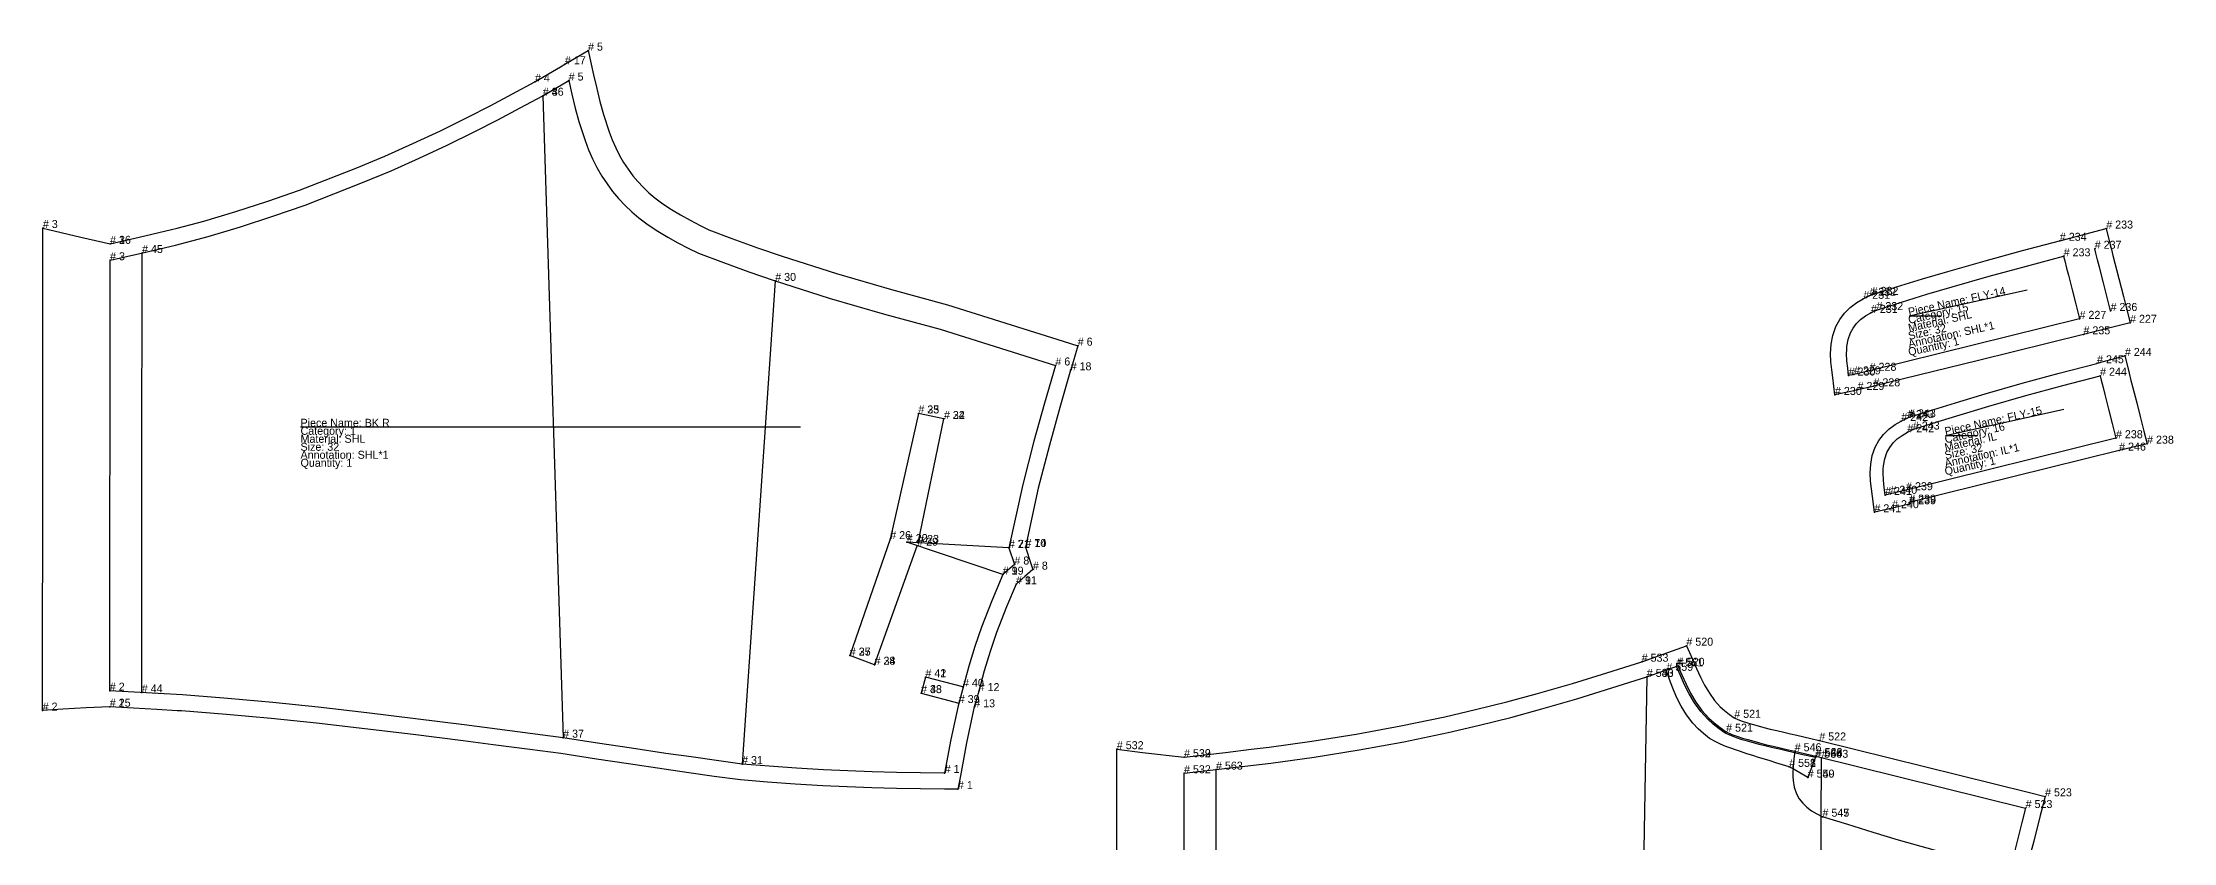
# Model space of a CAD drawing. Extents: x 0 to 3755, y -1490 to 1839.
# Drawn here: x 1271 to 2602, y -37 to 463 of the extents above; entities that cross this region are included whole.
import ezdxf

# ---------------------------------------------------------------- set-up
doc = ezdxf.new("R2010")
doc.units = 0

# ---------------------------------------------------------------- blocks, each defined once
blk = doc.blocks.new('BK R-32')
at = {"layer": '1'}
blk.add_lwpolyline([(1842.755, -3.875), (1834.3875, -3.8075), (1804.315, -3.565), (1789.07, -3.0925), (1773.46, -2.5275), (1758.4425, -1.8275), (1741.1375, -0.765), (1723.8075, 0.505), (1706.8325, 1.8425), (1690.45, 4.0975), (1674.6875, 6.2975), (1659.08, 8.53), (1636.905, 11.83), (1616.82, 14.9125), (1594.645, 18.365), (1575.3025, 20.895), (1552.32, 23.8775), (1533.5275, 26.29), (1502.3575, 30.2025), (1472.155, 33.8475), (1441.9875, 37.28), (1413.595, 40.225), (1385.545, 42.81), (1357.5125, 44.975), (1354.7125, 45.1525), (1342.145, 45.9675), (1327.575, 46.8125), (1312.7175, 47.63), (1297.86, 46.8225), (1283.29, 45.9925), (1270.7225, 45.1875), (1270.7225, 57.665), (1270.795, 192.165), (1270.87, 326.665), (1270.8875, 346.795), (1274.4225, 345.875), (1294.595, 341.055), (1312.8725, 336.895), (1331.155, 341.045), (1351.3325, 345.85), (1354.8675, 346.77), (1371.49, 351.1075), (1391.55, 357.05), (1411.4425, 363.545), (1431.28, 370.525), (1467.0075, 384.42), (1484.5325, 391.775), (1502.04, 399.52), (1519.3075, 407.5725), (1536.3925, 415.975), (1550.5075, 423.25), (1564.4775, 430.665), (1578.43, 438.1725), (1594.4475, 447.5775), (1597.1625, 449.1675), (1611.6225, 457.66), (1615.1, 442.5375), (1617.045, 434.08), (1619.065, 425.7575), (1621.2025, 417.835), (1624.78, 406.8975), (1626.745, 401.8075), (1628.905, 396.855), (1631.2775, 392.0725), (1633.7, 387.7875), (1639.59, 379.4975), (1642.6675, 375.8475), (1646.0825, 372.2225), (1649.665, 368.8125), (1653.4025, 365.6175), (1658.41, 361.8975), (1663.7775, 358.36), (1669.4125, 355), (1675.405, 351.6925), (1681.7225, 348.385), (1687.0375, 345.6725), (1701.4725, 340.3275), (1717.525, 334.4975), (1733.01, 329.0975), (1766.8425, 318.3225), (1801.27, 308.4), (1836.1925, 298.855), (1908.4675, 276.135), (1917.6425, 273.25), (1913.2775, 258.105), (1913.21, 257.8725), (1906.4825, 234.53), (1899.965, 211.04), (1893.015, 184.2725), (1885.0025, 147.43), (1885.0025, 147.4275), (1885.0275, 147.3475), (1885.86, 144.8175), (1887.5725, 139.6175), (1889.6525, 133.305), (1884.63, 128.945), (1880.9875, 125.7825), (1879.1225, 124.16), (1879.12, 124.1525), (1873.2325, 110.0175), (1866.96, 93.94), (1862.965, 82.13), (1859.2225, 70.055), (1855.74, 57.3625), (1852.9675, 47.26), (1852.5575, 45.77), (1848.195, 25.12), (1844.295, 4.3475), (1842.755, -3.875)], close=True, dxfattribs=at)
at = {"layer": '14'}
blk.add_lwpolyline([(1834.4675, 6.19), (1804.4825, 6.435), (1789.2525, 6.9075), (1774.04, 7.4575), (1758.84, 8.165), (1741.84, 9.21), (1724.87, 10.4525), (1707.9025, 11.79), (1691.975, 13.9825), (1676.0675, 16.2025), (1660.1675, 18.4775), (1638.7975, 21.6575), (1617.4375, 24.935), (1596.0325, 28.2675), (1575.4425, 30.96), (1554.8575, 33.6325), (1534.27, 36.275), (1503.745, 40.1075), (1473.3725, 43.7725), (1442.8775, 47.2425), (1414.675, 50.1675), (1386.385, 52.775), (1358.1275, 54.9575), (1342.99, 55.935), (1327.8825, 56.81), (1312.72, 57.6425), (1312.8675, 326.6425), (1333.365, 331.295), (1353.8025, 336.1625), (1374.125, 341.4625), (1394.495, 347.4975), (1414.7025, 354.095), (1434.7625, 361.1525), (1470.7225, 375.1375), (1488.5075, 382.6025), (1506.1425, 390.405), (1523.6175, 398.5525), (1540.915, 407.06), (1555.135, 414.39), (1569.2675, 421.89), (1583.3575, 429.4725), (1599.5075, 438.9525), (1601.4825, 430.36), (1603.565, 421.7875), (1605.865, 413.26), (1609.7075, 401.51), (1611.935, 395.745), (1614.4025, 390.0875), (1617.14, 384.5675), (1620.1725, 379.2025), (1626.9375, 369.68), (1630.7125, 365.205), (1634.7275, 360.9425), (1638.9625, 356.91), (1643.405, 353.1125), (1649.2225, 348.79), (1655.275, 344.8025), (1661.5025, 341.09), (1667.805, 337.61), (1674.1875, 334.2675), (1680.605, 330.995), (1696.33, 325.17), (1712.0875, 319.4475), (1727.915, 313.9275), (1762.26, 302.99), (1796.92, 293), (1831.735, 283.485), (1903.67, 260.8725), (1896.86, 237.255), (1890.275, 213.5175), (1883.2825, 186.5875), (1874.65, 146.8925), (1878.0725, 136.4925), (1870.7875, 130.165), (1863.9875, 113.8375), (1857.5575, 97.3575), (1853.4325, 85.16), (1849.63, 72.895), (1842.825, 48.1), (1838.4, 27.1525), (1834.4675, 6.19)], close=True, dxfattribs=at)
at = {"layer": '2'}
for p in [(1611.6225, 457.66), (1578.43, 438.1725), (1583.3575, 429.4725), (1583.3575, 429.4725), (1599.5075, 438.9525), (1270.8875, 346.795), (1312.8725, 336.895), (1312.8675, 326.6425), (1332.87, 331.18), (1728.5775, 313.72), (1917.6425, 273.25), (1903.67, 260.8725), (1818.0425, 230.9075), (1818.0425, 230.9075), (1834.045, 227.4375), (1834.045, 227.4375), (1800.475, 152.365), (1810.835, 150.51), (1810.835, 150.51), (1817.37, 148.2675), (1817.8875, 149.9775), (1874.65, 146.8925), (1874.65, 146.8925), (1885.0025, 147.43), (1878.0725, 136.4925), (1889.6525, 133.305), (1870.7875, 130.165), (1870.7875, 130.165), (1879.1225, 124.16), (1775.2175, 79.5725), (1775.2175, 79.5725), (1790.6775, 73.87), (1790.6775, 73.87), (1312.72, 57.6425), (1332.7225, 56.5275), (1819.74, 56.1175), (1819.74, 56.1175), (1822.4625, 66.0675), (1822.4625, 66.0675), (1845.9425, 60.05), (1270.7225, 45.1875), (1312.7175, 47.63), (1843.3, 49.915), (1596.025, 28.27), (1707.88, 11.7925), (1834.4675, 6.19), (1842.755, -3.875)]:
    blk.add_point(p, dxfattribs=at)
at = {"layer": '4'}
for p in [(1597.1625, 449.1675, 5), (1312.8725, 336.895, 5), (1913.21, 257.8725, 5), (1885.0025, 147.4275, 4), (1885.0275, 147.3475, 5), (1879.12, 124.1525, 4), (1855.74, 57.3625, 5), (1312.7175, 47.63, 5), (1852.9675, 47.26, 5)]:
    blk.add_point(p, dxfattribs=at)
at = {"layer": '5'}
blk.add_line((1431.92, 222.57), (1451.92, 222.57), dxfattribs=at)
at = {"layer": '7'}
blk.add_line((1431.92, 222.57), (1744.32, 222.57), dxfattribs=at)
at = {"layer": '8'}
for p, q in [((1583.3575, 429.4725), (1596.025, 28.27)), ((1728.5775, 313.72), (1707.88, 11.7925)), ((1817.8875, 149.9775), (1834.045, 227.4375)), ((1834.045, 227.4375), (1818.0425, 230.9075)), ((1790.6775, 73.87), (1817.37, 148.2675)), ((1870.7875, 130.165), (1810.835, 150.51)), ((1874.65, 146.8925), (1810.835, 150.51)), ((1790.6775, 73.87), (1775.2175, 79.5725)), ((1822.4625, 66.0675), (1819.74, 56.1175)), ((1819.74, 56.1175), (1843.3, 49.915)), ((1845.9425, 60.05), (1822.4625, 66.0675))]:
    blk.add_line(p, q, dxfattribs=at)
for points in [[(1332.7225, 56.5275), (1332.72, 57.635), (1332.7925, 192.135), (1332.8675, 326.635), (1332.87, 331.18)], [(1818.0425, 230.9075), (1800.475, 152.365), (1775.2175, 79.5725)]]:
    blk.add_lwpolyline(points, dxfattribs=at)
at = {"layer": '1'}
for s, p in [('Piece Name: BK R', (1431.92, 222.57)), ('Category: 1', (1431.92, 217.57)), ('Material: SHL', (1431.92, 212.57)), ('Annotation: SHL*1', (1431.92, 202.57)), ('Size: 32', (1431.92, 207.57)), ('Quantity: 1', (1431.92, 197.57))]:
    blk.add_text(s, height=5, dxfattribs=at).set_placement(p)
at = {"layer": '2'}
for s, p in [('# 5', (1611.6225, 457.66)), ('# 4', (1578.43, 438.1725)), ('# 5', (1599.5075, 438.9525)), ('# 36', (1583.3575, 429.4725)), ('# 4', (1583.3575, 429.4725)), ('# 3', (1270.8875, 346.795)), ('# 3', (1312.8725, 336.895)), ('# 45', (1332.87, 331.18)), ('# 3', (1312.8675, 326.6425)), ('# 30', (1728.5775, 313.72)), ('# 6', (1917.6425, 273.25)), ('# 6', (1903.67, 260.8725)), ('# 25', (1818.0425, 230.9075)), ('# 33', (1818.0425, 230.9075)), ('# 24', (1834.045, 227.4375)), ('# 32', (1834.045, 227.4375)), ('# 26', (1800.475, 152.365)), ('# 20', (1810.835, 150.51)), ('# 22', (1810.835, 150.51)), ('# 29', (1817.37, 148.2675)), ('# 23', (1817.8875, 149.9775)), ('# 21', (1874.65, 146.8925)), ('# 7', (1874.65, 146.8925)), ('# 7', (1885.0025, 147.43)), ('# 9', (1870.7875, 130.165)), ('# 19', (1870.7875, 130.165)), ('# 8', (1878.0725, 136.4925)), ('# 8', (1889.6525, 133.305)), ('# 9', (1879.1225, 124.16)), ('# 27', (1775.2175, 79.5725)), ('# 35', (1775.2175, 79.5725)), ('# 28', (1790.6775, 73.87)), ('# 34', (1790.6775, 73.87)), ('# 42', (1822.4625, 66.0675)), ('# 41', (1822.4625, 66.0675)), ('# 2', (1312.72, 57.6425)), ('# 44', (1332.7225, 56.5275)), ('# 38', (1819.74, 56.1175)), ('# 43', (1819.74, 56.1175)), ('# 39', (1843.3, 49.915)), ('# 40', (1845.9425, 60.05)), ('# 2', (1270.7225, 45.1875)), ('# 2', (1312.7175, 47.63)), ('# 37', (1596.025, 28.27)), ('# 31', (1707.88, 11.7925)), ('# 1', (1834.4675, 6.19)), ('# 1', (1842.755, -3.875))]:
    blk.add_text(s, height=5, dxfattribs=at).set_placement(p)
at = {"layer": '4'}
for s, p in [('# 17', (1597.1625, 449.1675)), ('# 16', (1312.8725, 336.895)), ('# 18', (1913.21, 257.8725)), ('# 10', (1885.0025, 147.4275)), ('# 14', (1885.0275, 147.3475)), ('# 11', (1879.12, 124.1525)), ('# 12', (1855.74, 57.3625)), ('# 15', (1312.7175, 47.63)), ('# 13', (1852.9675, 47.26))]:
    blk.add_text(s, height=5, dxfattribs=at).set_placement(p)
blk = doc.blocks.new('FLY-32-14')
at = {"layer": '1'}
blk.add_lwpolyline([(2575.3475, 287.5425), (2546.225, 280.335), (2546.1625, 280.32), (2480.5675, 264.0875), (2414.975, 247.8525), (2414.8075, 247.8125), (2405.0475, 245.575), (2401.585, 244.815), (2390.905, 242.47), (2389.525, 253.3175), (2388.9225, 258.0625), (2388.4125, 263.165), (2388.205, 268.2975), (2388.27, 271.0775), (2388.5, 274.1), (2389.5025, 279.66), (2391.4975, 285.315), (2393.92, 289.71), (2396.885, 293.6525), (2400.4275, 297.1975), (2404.595, 300.24), (2408.6225, 302.55), (2412.3175, 304.415), (2413.8125, 305.0225), (2429.455, 309.95), (2445.555, 314.9425), (2461.4175, 319.7075), (2484.71, 326.335), (2508.015, 332.64), (2531.285, 338.7725), (2531.46, 338.815), (2560.4725, 346.4625), (2562.975, 336.215), (2563.67, 333.3675), (2564.605, 329.6675), (2565.8575, 324.77), (2568.3075, 315.1975), (2571.1675, 303.9775), (2572.835, 297.42), (2575.3475, 287.5425)], close=True, dxfattribs=at)
at = {"layer": '14'}
blk.add_lwpolyline([(2543.76, 290.025), (2412.5725, 257.5575), (2402.7825, 255.3125), (2399.4425, 254.58), (2398.85, 259.225), (2398.39, 263.8425), (2398.205, 268.385), (2398.26, 270.615), (2398.4275, 272.815), (2399.2, 277.1025), (2400.6475, 281.205), (2402.335, 284.265), (2404.46, 287.09), (2406.9525, 289.585), (2410.0425, 291.84), (2413.3725, 293.75), (2416.815, 295.485), (2432.5925, 300.4575), (2448.3925, 305.3575), (2464.235, 310.115), (2487.36, 316.695), (2510.5725, 322.975), (2533.83, 329.1025), (2534.525, 326.255), (2535.6525, 321.7925), (2536.795, 317.3325), (2539.1225, 308.2375), (2541.44, 299.145), (2543.76, 290.025)], close=True, dxfattribs=at)
at = {"layer": '2'}
for p in [(2560.4725, 346.4625), (2553.26, 333.845), (2533.83, 329.1025), (2408.6225, 302.55), (2412.3175, 304.415), (2413.3725, 293.75), (2413.8125, 305.0225), (2416.815, 295.485), (2563.1425, 294.955), (2543.76, 290.025), (2575.3475, 287.5425), (2399.4425, 254.58), (2402.7825, 255.3125), (2412.5725, 257.5575), (2390.905, 242.47), (2405.0475, 245.575), (2414.975, 247.8525)]:
    blk.add_point(p, dxfattribs=at)
at = {"layer": '4'}
for p in [(2531.46, 338.815, 5), (2546.225, 280.335, 5)]:
    blk.add_point(p, dxfattribs=at)
at = {"layer": '5'}
blk.add_line((2437.2975, 291.84), (2457.2975, 291.84), dxfattribs=at)
at = {"layer": '7'}
blk.add_line((2437.2975, 291.84), (2511.1125, 308.23), dxfattribs=at)
at = {"layer": '8'}
blk.add_lwpolyline([(2563.1425, 294.955), (2560.8, 304.17), (2558.6625, 312.5575), (2556.17, 322.295), (2554.9725, 326.9775), (2553.96, 330.98), (2553.26, 333.845)], dxfattribs=at)
at = {"layer": '1'}
for s, p in [('Piece Name: FLY-14', (2437.2975, 291.84)), ('Material: SHL', (2437.2975, 281.84)), ('Category: 15', (2437.2975, 286.84)), ('Size: 32', (2437.2975, 276.84)), ('Annotation: SHL*1', (2437.2975, 271.84)), ('Quantity: 1', (2437.2975, 266.84))]:
    blk.add_text(s, height=5, rotation=12.518945, dxfattribs=at).set_placement(p)
at = {"layer": '2'}
for s, p in [('# 233', (2560.4725, 346.4625)), ('# 233', (2533.83, 329.1025)), ('# 237', (2553.26, 333.845)), ('# 231', (2408.6225, 302.55)), ('# 232', (2412.3175, 304.415)), ('# 232', (2413.8125, 305.0225)), ('# 231', (2413.3725, 293.75)), ('# 232', (2416.815, 295.485)), ('# 227', (2543.76, 290.025)), ('# 236', (2563.1425, 294.955)), ('# 227', (2575.3475, 287.5425)), ('# 230', (2399.4425, 254.58)), ('# 229', (2402.7825, 255.3125)), ('# 228', (2412.5725, 257.5575)), ('# 230', (2390.905, 242.47)), ('# 229', (2405.0475, 245.575)), ('# 228', (2414.975, 247.8525))]:
    blk.add_text(s, height=5, dxfattribs=at).set_placement(p)
at = {"layer": '4'}
for s, p in [('# 234', (2531.46, 338.815)), ('# 235', (2546.225, 280.335))]:
    blk.add_text(s, height=5, dxfattribs=at).set_placement(p)
blk = doc.blocks.new('FLY-32-15')
at = {"layer": '1'}
blk.add_lwpolyline([(2585.975, 212.0075), (2568.5025, 207.68), (2568.455, 207.6675), (2502.865, 191.4225), (2437.275, 175.175), (2437.365, 174.1675), (2426.6025, 171.6975), (2424.2475, 171.155), (2415.54, 169.1475), (2414.295, 178.9125), (2413.685, 183.705), (2413.1925, 188.6575), (2412.9875, 193.705), (2413.0475, 196.4175), (2413.2625, 199.2), (2414.2225, 204.5275), (2416.1075, 209.8675), (2418.3875, 214.0025), (2421.185, 217.7175), (2424.515, 221.0575), (2428.4675, 223.94), (2432.365, 226.1775), (2435.9975, 228.01), (2437.1925, 228.495), (2452.8, 233.4125), (2468.955, 238.4225), (2484.7925, 243.1775), (2507.985, 249.7775), (2531.08, 256.025), (2554.575, 262.2175), (2554.715, 262.2525), (2572.12, 266.84), (2574.0975, 258.75), (2574.765, 256.02), (2575.9025, 251.51), (2576.27, 250.08), (2579.485, 237.515), (2581.6425, 229.045), (2583.9775, 219.865), (2585.975, 212.0075)], close=True, dxfattribs=at)
at = {"layer": '14'}
blk.add_lwpolyline([(2566.5325, 215.43), (2435.3525, 182.9375), (2425.56, 180.69), (2422.2275, 179.9225), (2421.63, 184.6075), (2421.17, 189.2225), (2420.985, 193.7675), (2421.0375, 195.995), (2421.2075, 198.1975), (2421.98, 202.4825), (2423.4275, 206.5825), (2425.115, 209.6425), (2427.2425, 212.47), (2429.7325, 214.965), (2432.8225, 217.22), (2436.1525, 219.13), (2439.595, 220.865), (2455.3725, 225.8375), (2471.1725, 230.7375), (2487.015, 235.495), (2510.14, 242.075), (2533.3525, 248.355), (2556.61, 254.4825), (2557.305, 251.635), (2558.4325, 247.1725), (2559.575, 242.7125), (2561.9025, 233.6175), (2564.22, 224.525), (2566.5325, 215.43)], close=True, dxfattribs=at)
at = {"layer": '2'}
for p in [(2572.12, 266.84), (2556.61, 254.4825), (2435.9975, 228.01), (2437.1925, 228.495), (2432.365, 226.1775), (2436.1525, 219.13), (2439.595, 220.865), (2566.5325, 215.43), (2585.975, 212.0075), (2422.2275, 179.9225), (2425.56, 180.69), (2435.3525, 182.9375), (2437.275, 175.175), (2437.365, 174.1675), (2415.54, 169.1475), (2426.6025, 171.6975)]:
    blk.add_point(p, dxfattribs=at)
at = {"layer": '4'}
for p in [(2554.715, 262.2525, 5), (2568.5025, 207.68, 5)]:
    blk.add_point(p, dxfattribs=at)
at = {"layer": '5'}
blk.add_line((2460.075, 217.2025), (2480.075, 217.2025), dxfattribs=at)
at = {"layer": '7'}
blk.add_line((2460.075, 217.2025), (2533.89, 233.5925), dxfattribs=at)
at = {"layer": '1'}
for s, p in [('Piece Name: FLY-15', (2460.075, 217.2025)), ('Material: IL', (2460.075, 207.2025)), ('Category: 16', (2460.075, 212.2025)), ('Quantity: 1', (2460.075, 192.2025)), ('Size: 32', (2460.075, 202.2025)), ('Annotation: IL*1', (2460.075, 197.2025))]:
    blk.add_text(s, height=5, rotation=12.518945, dxfattribs=at).set_placement(p)
at = {"layer": '2'}
for s, p in [('# 244', (2572.12, 266.84)), ('# 244', (2556.61, 254.4825)), ('# 242', (2432.365, 226.1775)), ('# 243', (2435.9975, 228.01)), ('# 243', (2437.1925, 228.495)), ('# 242', (2436.1525, 219.13)), ('# 243', (2439.595, 220.865)), ('# 238', (2566.5325, 215.43)), ('# 238', (2585.975, 212.0075)), ('# 239', (2435.3525, 182.9375)), ('# 241', (2415.54, 169.1475)), ('# 241', (2422.2275, 179.9225)), ('# 240', (2425.56, 180.69)), ('# 240', (2426.6025, 171.6975)), ('# 239', (2437.275, 175.175)), ('# 239', (2437.365, 174.1675))]:
    blk.add_text(s, height=5, dxfattribs=at).set_placement(p)
at = {"layer": '4'}
for s, p in [('# 245', (2554.715, 262.2525)), ('# 246', (2568.5025, 207.68))]:
    blk.add_text(s, height=5, dxfattribs=at).set_placement(p)
blk = doc.blocks.new('FR-32')
at = {"layer": '1'}
blk.add_lwpolyline([(2298.0675, 85.7625), (2301.8275, 77.2625), (2304.33, 71.605), (2306.8575, 66.1425), (2309.47, 60.9875), (2312.415, 56.0125), (2315.59, 51.545), (2319.1375, 47.605), (2321.8625, 45.1975), (2325.095, 42.7225), (2327.9625, 40.68), (2330.295, 39.59), (2332.885, 38.665), (2336.1525, 37.475), (2339.17, 36.69), (2342.855, 35.675), (2346.4225, 34.65), (2350.3225, 33.6275), (2354.49, 32.7675), (2358.8575, 31.7025), (2363.055, 30.7225), (2367.15, 29.74), (2375.89, 27.73), (2381.1075, 26.53), (2381.27, 26.4925), (2446.865, 10.26), (2512.4625, -5.9725), (2522.225, -8.3875), (2519.7525, -18.1425), (2519.165, -20.46), (2515.105, -36.405), (2512.7625, -45.5575), (2511.735, -49.5625), (2510.525, -54.37), (2509.475, -58.67), (2508.8275, -61.425), (2508.275, -63.93), (2507.7125, -66.685), (2507.14, -69.8325), (2506.5975, -73.29), (2506.1525, -76.62), (2505.7925, -79.885), (2505.485, -83.1325), (2505.1625, -86.8), (2504.7825, -91.7125), (2504.74, -92.6675), (2504.625, -95.2975), (2504.5025, -98.76), (2504.435, -102.265), (2504.435, -102.32), (2504.4425, -106.155), (2504.51, -109.7625), (2504.615, -113.6975), (2504.8825, -124.3075), (2505.195, -134.3175), (2505.6625, -143.7425), (2505.685, -144.215), (2506.51, -153.2875), (2507.205, -160.91), (2509.295, -177.5975), (2511.6975, -194.455), (2512.8875, -202.805), (2504.8525, -205.385), (2500.75, -206.7025), (2475.78, -214.915), (2451.035, -223.2675), (2426.3225, -231.7775), (2394.325, -242.9775), (2361.45, -254.6325), (2329.865, -265.9), (2327.605, -266.7075), (2325.225, -266.4), (2262.0175, -258.2325), (2212.78, -252.1175), (2164.425, -246.5025), (2130.9775, -243.62), (2096.9325, -241.0875), (2029.9125, -236.4325), (2030.0075, -236.44), (2025.8175, -236.19), (2006.6225, -235.0375), (1983.825, -233.6725), (1961.0225, -234.9975), (1941.8275, -236.11), (1941.835, -223.615), (1941.9525, -108.7725), (1942.0725, 6.07), (1942.0925, 21.08), (1958.2075, 19.0925), (1984.08, 16.09), (2009.9625, 19.0525), (2026.0775, 21.01), (2037.215, 22.365), (2063.975, 26.01), (2091.735, 30.48), (2119.4875, 35.5975), (2147.0225, 41.3275), (2166.32, 45.79), (2185.73, 50.6375), (2204.95, 55.8275), (2226.8225, 62.215), (2248.3775, 68.865), (2270.1025, 75.755), (2289.315, 82.6325), (2298.0675, 85.7625)], close=True, dxfattribs=at)
at = {"layer": '14'}
blk.add_lwpolyline([(2292.6825, 73.2175), (2295.2225, 67.475), (2297.8575, 61.78), (2300.7075, 56.1575), (2304.015, 50.5675), (2307.77, 45.285), (2312.09, 40.49), (2315.5125, 37.465), (2319.1525, 34.6775), (2322.8975, 32.01), (2326.495, 30.3275), (2329.5175, 29.2475), (2333.1725, 27.9175), (2336.5525, 27.0375), (2340.215, 26.03), (2343.77, 25.0075), (2348.0575, 23.8825), (2352.33, 23.0025), (2356.6375, 21.9525), (2360.765, 20.9875), (2364.865, 20.005), (2369.0775, 19.035), (2378.8675, 16.785), (2510.06, -15.68), (2507.745, -24.78), (2505.4275, -33.88), (2503.1, -42.98), (2501.955, -47.44), (2500.83, -51.9025), (2499.7375, -56.3775), (2499.09, -59.1425), (2498.4775, -61.9175), (2497.9075, -64.7), (2497.2625, -68.2475), (2496.7025, -71.8125), (2496.225, -75.39), (2495.8425, -78.8725), (2495.51, -82.3625), (2495.2025, -85.8575), (2494.7975, -91.1075), (2494.635, -94.8075), (2494.5025, -98.51), (2494.4325, -102.2125), (2494.4425, -106.2125), (2494.5175, -110.215), (2494.625, -114.2175), (2494.8825, -124.4675), (2495.2025, -134.715), (2495.71, -144.9475), (2497.2575, -161.955), (2499.3825, -178.92), (2501.7975, -195.865), (2497.6275, -197.2025), (2472.7125, -205.3975), (2447.8625, -213.785), (2423.065, -222.325), (2390.84, -233.605), (2358.6625, -245.0125), (2326.505, -256.485), (2263.04, -248.2825), (2214.2275, -242.22), (2165.42, -236.5525), (2131.7075, -233.6475), (2097.865, -231.13), (2030.6025, -226.46), (1983.8325, -223.6575), (1984.07, 6.0275), (2011.2375, 9.135), (2038.38, 12.435), (2065.47, 16.125), (2093.475, 20.635), (2121.375, 25.78), (2149.1525, 31.56), (2168.7375, 36.0875), (2188.24, 40.96), (2207.645, 46.2), (2229.6075, 52.6125), (2251.475, 59.36), (2273.2925, 66.2775), (2292.6825, 73.2175)], close=True, dxfattribs=at)
at = {"layer": '2'}
for p in [(2298.0675, 85.7625), (2270.1025, 75.755), (2285.535, 70.055), (2291.77, 72.815), (2292.6825, 73.2175), (2273.2925, 66.2775), (2273.2925, 66.2775), (2327.9625, 40.68), (2322.8975, 32.01), (1942.0925, 21.08), (1984.08, 16.09), (2365.7425, 19.7975), (2378.645, 15.8125), (2378.8675, 16.785), (2378.8675, 16.785), (2381.1075, 26.53), (2382.4975, 15.715), (1984.07, 6.0275), (2004.0725, 8.3125), (2362.2875, 10.0525), (2362.2875, 10.0525), (2373.8725, 3.3225), (2373.8725, 3.3225), (2522.225, -8.3875), (2383.1225, -21.115), (2383.1225, -21.115), (2510.06, -15.68), (2500.1375, -54.7325), (2469.3725, -92.235), (2469.3725, -92.235), (2494.7575, -92.235), (2494.7975, -91.1075), (2495.2025, -85.8575), (2504.7825, -91.7125), (2505.1625, -86.8), (2469.3725, -102.2375), (2469.3725, -102.2375), (2494.43, -102.2375), (2499.3825, -178.92), (2509.295, -177.5975), (2501.7975, -195.865), (2512.8875, -202.805), (1983.8325, -223.6575), (2003.835, -224.8575), (1941.8275, -236.11), (1983.825, -233.6725), (2029.9125, -236.4325), (2030.6025, -226.46), (2380.955, -237.11), (2263.04, -248.2825), (2267.78, -245.97), (2262.0175, -258.2325), (2326.505, -256.485), (2327.605, -266.7075)]:
    blk.add_point(p, dxfattribs=at)
at = {"layer": '4'}
for p in [(1984.08, 16.09, 5), (2504.74, -92.6675, 5), (2504.435, -102.32, 5), (2505.6625, -143.7425, 5), (2506.51, -153.2875, 5), (1983.825, -233.6725, 5)]:
    blk.add_point(p, dxfattribs=at)
at = {"layer": '5'}
blk.add_line((2088.6675, -91.635), (2108.6675, -91.635), dxfattribs=at)
at = {"layer": '7'}
blk.add_line((2088.6675, -91.635), (2367.145, -91.635), dxfattribs=at)
at = {"layer": '8'}
for p, q in [((2273.2925, 66.2775), (2267.78, -245.97)), ((2378.8675, 16.785), (2373.8725, 3.3225)), ((2380.955, -237.11), (2382.4975, 15.715)), ((2494.7575, -92.235), (2469.3725, -92.235)), ((2469.3725, -92.235), (2469.3725, -102.2375)), ((2469.3725, -102.2375), (2494.43, -102.2375))]:
    blk.add_line(p, q, dxfattribs=at)
for points in [[(2362.2875, 10.0525), (2353.9075, 12.6175), (2350.365, 13.7025), (2346.8225, 14.83), (2343.165, 15.9625), (2339.5625, 17.1225), (2335.84, 18.22), (2331.93, 19.5625), (2328.8125, 20.71), (2325.905, 21.74), (2322.745, 22.82), (2319.3725, 24.285), (2316.425, 25.605), (2312.5875, 27.7925), (2308.8025, 30.915), (2305.47, 33.865), (2302.1475, 37.255), (2298.08, 42.4775), (2294.6975, 48.025), (2291.8675, 53.6925), (2289.5175, 59.275), (2287.47, 64.6775), (2285.535, 70.055)], [(2378.645, 15.8125), (2368.8575, 18.06), (2364.725, 19.0125), (2360.345, 20.0625), (2356.1675, 21.0375), (2352.105, 22.0275), (2347.8375, 22.9075), (2343.5625, 24.03), (2340.065, 25.035), (2336.2425, 26.085), (2332.875, 26.9625), (2329.28, 28.27), (2326.1425, 29.3925), (2322.39, 31.1475), (2318.5575, 33.8775), (2314.88, 36.6925), (2311.3925, 39.775), (2306.9925, 44.66), (2303.1825, 50.0175), (2299.83, 55.6875), (2296.97, 61.3275), (2294.3, 67.0975), (2291.77, 72.815)], [(2365.7425, 19.7975), (2365.1475, 15.145), (2364.6875, 10.53), (2364.5025, 5.9875), (2364.555, 3.7575), (2364.725, 1.5575), (2365.495, -2.7275), (2366.9475, -6.83), (2368.635, -9.89), (2370.76, -12.715), (2373.2525, -15.21), (2376.3425, -17.465), (2379.6725, -19.375), (2383.1225, -21.115)], [(2003.835, -224.8575), (2003.8325, -223.675), (2003.95, -108.8325), (2004.07, 6.01), (2004.0725, 8.3125)], [(2373.8725, 3.3225), (2363.865, 9.1175), (2362.2875, 10.0525)], [(2500.1375, -54.7325), (2476.88, -48.6), (2453.6675, -42.32), (2430.5425, -35.7425), (2414.7, -30.9825), (2398.9, -26.085), (2383.1225, -21.115)]]:
    blk.add_lwpolyline(points, dxfattribs=at)
at = {"layer": '1'}
for s, p in [('Category: 23', (2088.6675, -96.635)), ('Piece Name: FR', (2088.6675, -91.635)), ('Annotation: SHL*1', (2088.6675, -111.635)), ('Size: 32', (2088.6675, -106.635)), ('Material: SHL', (2088.6675, -101.635)), ('Quantity: 1', (2088.6675, -116.635))]:
    blk.add_text(s, height=5, dxfattribs=at).set_placement(p)
at = {"layer": '2'}
for s, p in [('# 533', (2270.1025, 75.755)), ('# 520', (2298.0675, 85.7625)), ('# 533', (2273.2925, 66.2775)), ('# 540', (2273.2925, 66.2775)), ('# 559', (2285.535, 70.055)), ('# 561', (2291.77, 72.815)), ('# 520', (2292.6825, 73.2175)), ('# 521', (2327.9625, 40.68)), ('# 521', (2322.8975, 32.01)), ('# 522', (2381.1075, 26.53)), ('# 532', (1942.0925, 21.08)), ('# 532', (1984.08, 16.09)), ('# 563', (2004.0725, 8.3125)), ('# 558', (2362.2875, 10.0525)), ('# 551', (2362.2875, 10.0525)), ('# 546', (2365.7425, 19.7975)), ('# 560', (2378.645, 15.8125)), ('# 522', (2378.8675, 16.785)), ('# 548', (2378.8675, 16.785)), ('# 543', (2382.4975, 15.715)), ('# 532', (1984.07, 6.0275)), ('# 549', (2373.8725, 3.3225)), ('# 550', (2373.8725, 3.3225)), ('# 523', (2510.06, -15.68)), ('# 523', (2522.225, -8.3875)), ('# 545', (2383.1225, -21.115)), ('# 547', (2383.1225, -21.115)), ('# 544', (2500.1375, -54.7325)), ('# 556', (2469.3725, -92.235)), ('# 555', (2469.3725, -92.235)), ('# 554', (2494.7575, -92.235)), ('# 525', (2494.7975, -91.1075)), ('# 524', (2495.2025, -85.8575)), ('# 525', (2504.7825, -91.7125)), ('# 524', (2505.1625, -86.8)), ('# 552', (2469.3725, -102.2375)), ('# 557', (2469.3725, -102.2375)), ('# 553', (2494.43, -102.2375)), ('# 526', (2509.295, -177.5975)), ('# 526', (2499.3825, -178.92)), ('# 527', (2501.7975, -195.865)), ('# 527', (2512.8875, -202.805)), ('# 531', (1983.8325, -223.6575)), ('# 562', (2003.835, -224.8575)), ('# 530', (2030.6025, -226.46)), ('# 531', (1941.8275, -236.11)), ('# 531', (1983.825, -233.6725)), ('# 530', (2029.9125, -236.4325)), ('# 542', (2380.955, -237.11)), ('# 529', (2263.04, -248.2825)), ('# 541', (2267.78, -245.97)), ('# 528', (2326.505, -256.485)), ('# 529', (2262.0175, -258.2325)), ('# 528', (2327.605, -266.7075))]:
    blk.add_text(s, height=5, dxfattribs=at).set_placement(p)
at = {"layer": '4'}
for s, p in [('# 539', (1984.08, 16.09)), ('# 534', (2504.74, -92.6675)), ('# 535', (2504.435, -102.32)), ('# 536', (2505.6625, -143.7425)), ('# 537', (2506.51, -153.2875)), ('# 538', (1983.825, -233.6725))]:
    blk.add_text(s, height=5, dxfattribs=at).set_placement(p)

msp = doc.modelspace()

# ---------------------------------------------------------------- block references
at = {"layer": '1'}
for name in ['BK R-32', 'FLY-32-14', 'FLY-32-15', 'FR-32']:
    msp.add_blockref(name, (0, 0), dxfattribs=at)

doc.saveas('drawing.dxf')
